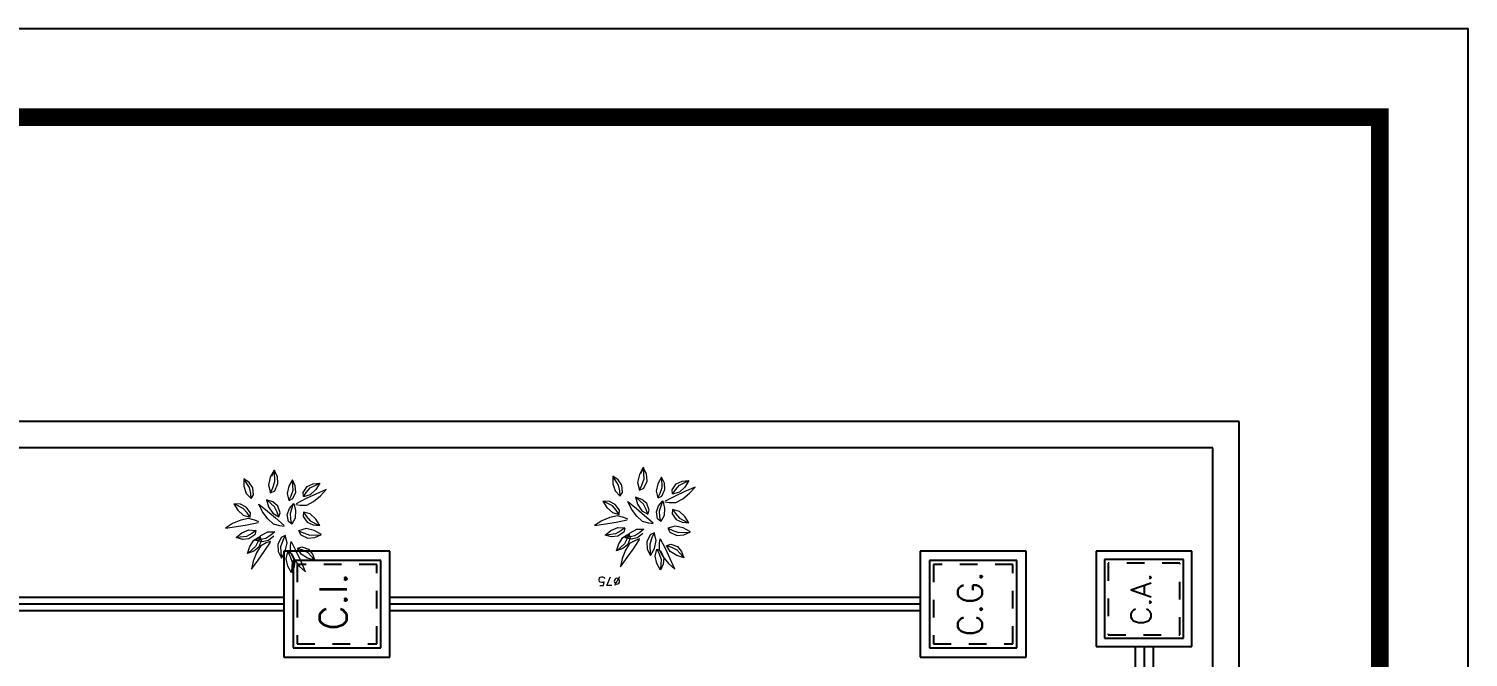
# Model space of a CAD drawing. Header units: millimetres. Extents: x -72 to 578, y 3 to 161.
# Drawn here: x 525.61 to 533.76, y 66.29 to 69.85 of the extents above; entities that cross this region are included whole.
import ezdxf
from ezdxf.enums import TextEntityAlignment as Align

# ---------------------------------------------------------------- set-up
doc = ezdxf.new("R2010")
doc.units = ezdxf.units.MM
doc.linetypes.add('HIDDEN', pattern=[0.375, 0.25, -0.125])
doc.layers.get('0').update_dxf_attribs({"color": 3})
for name, color, linetype in [('-HIDRO', 8, 'Continuous'), ('COTA', 7, 'Continuous'), ('CTA', 5, 'Continuous'), ('HIDROGRAFIA', 4, 'Continuous'), ('Texto-Tubos', 7, 'Continuous'), ('TigreCad', 3, 'Continuous')]:
    doc.layers.add(name, color=color, linetype=linetype)
doc.layers.add('E-Lay-9', color=9, linetype='Continuous', lineweight=9)
doc.styles.add('R80', font='simplex.shx', dxfattribs={"height": 12})
doc.styles.add('TCTUBOS-TXT', font='txt.shx')

# ---------------------------------------------------------------- blocks, each defined once
blk = doc.blocks.new('arb-pl48')
at = {"color": 8}
for p, q in [((0.059, 0.55), (0.01, 0.624)), ((0.01, 0.624), (0.028, 0.508)), ((-0.106, 0.447), (-0.088, 0.514)), ((-0.088, 0.514), (-0.039, 0.453)), ((-0.076, 0.404), (-0.088, 0.502)), ((-0.039, 0.453), (-0.008, 0.379)), ((0.028, 0.508), (0.047, 0.398)), ((0.095, 0.465), (0.059, 0.55)), ((0.114, 0.385), (0.095, 0.465)), ((0.201, 0.497), (0.147, 0.438)), ((0.268, 0.537), (0.201, 0.497)), ((0.219, 0.438), (0.264, 0.526)), ((0.233, 0.407), (0.262, 0.468)), ((0.262, 0.468), (0.268, 0.537)), ((-0.334, 0.335), (-0.42, 0.352)), ((-0.42, 0.352), (-0.325, 0.283)), ((-0.247, 0.3), (-0.334, 0.335)), ((-0.231, 0.328), (-0.255, 0.393)), ((-0.255, 0.393), (-0.18, 0.371)), ((-0.182, 0.31), (-0.248, 0.383)), ((-0.188, 0.276), (-0.231, 0.328)), ((-0.125, 0.283), (-0.182, 0.31)), ((-0.18, 0.371), (-0.113, 0.329)), ((-0.131, 0.241), (-0.118, 0.309)), ((-0.118, 0.309), (-0.064, 0.253)), ((-0.113, 0.329), (-0.075, 0.266)), ((-0.1, 0.379), (-0.106, 0.447)), ((-0.057, 0.318), (-0.1, 0.379)), ((-0.045, 0.349), (-0.076, 0.404)), ((-0.015, 0.306), (-0.057, 0.318)), ((-0.014, 0.306), (-0.045, 0.349)), ((-0.008, 0.379), (-0.014, 0.306)), ((0.047, 0.398), (0.071, 0.282)), ((0.077, 0.276), (0.095, 0.318)), ((0.095, 0.318), (0.114, 0.385)), ((0.147, 0.438), (0.127, 0.367)), ((0.127, 0.367), (0.171, 0.397)), ((0.128, 0.367), (0.172, 0.364)), ((0.171, 0.397), (0.219, 0.438)), ((0.172, 0.364), (0.233, 0.407)), ((0.374, 0.408), (0.321, 0.357)), ((0.321, 0.357), (0.375, 0.36)), ((0.322, 0.356), (0.359, 0.331)), ((0.359, 0.331), (0.433, 0.338)), ((0.45, 0.432), (0.374, 0.408)), ((0.375, 0.36), (0.436, 0.372)), ((0.433, 0.338), (0.489, 0.376)), ((0.436, 0.372), (0.519, 0.426)), ((0.528, 0.434), (0.45, 0.432)), ((0.489, 0.376), (0.528, 0.434)), ((-0.325, 0.283), (-0.234, 0.218)), ((-0.178, 0.257), (-0.247, 0.3)), ((-0.234, 0.218), (-0.135, 0.153)), ((-0.118, 0.251), (-0.188, 0.276)), ((-0.144, 0.197), (-0.178, 0.257)), ((-0.127, 0.153), (-0.144, 0.197)), ((-0.119, 0.174), (-0.131, 0.241)), ((-0.075, 0.266), (-0.125, 0.283)), ((-0.071, 0.117), (-0.119, 0.174)), ((-0.076, 0.265), (-0.118, 0.251)), ((-0.097, 0.201), (-0.117, 0.297)), ((-0.062, 0.149), (-0.097, 0.201)), ((-0.064, 0.253), (-0.028, 0.182)), ((-0.028, 0.182), (-0.026, 0.109)), ((0.053, 0.123), (0.109, 0.182)), ((0.109, 0.182), (0.184, 0.238)), ((0.189, 0.186), (0.118, 0.1)), ((0.234, 0.173), (0.167, 0.13)), ((0.184, 0.238), (0.262, 0.277)), ((0.262, 0.277), (0.189, 0.186)), ((0.309, 0.195), (0.234, 0.173)), ((0.236, 0.112), (0.302, 0.185)), ((0.286, 0.129), (0.309, 0.195)), ((0.461, 0.174), (0.382, 0.152)), ((0.382, 0.153), (0.404, 0.109)), ((0.382, 0.152), (0.435, 0.128)), ((0.546, 0.155), (0.461, 0.174)), ((0.621, 0.114), (0.546, 0.155)), ((-0.235, 0.072), (-0.304, 0.039)), ((-0.304, 0.039), (-0.229, -0.002)), ((-0.183, 0.047), (-0.291, 0.042)), ((-0.161, 0.078), (-0.235, 0.072)), ((-0.118, 0.024), (-0.183, 0.047)), ((-0.087, 0.043), (-0.161, 0.078)), ((-0.144, -0.021), (-0.065, 0.001)), ((-0.065, 0.001), (-0.118, 0.024)), ((-0.065, -0.001), (-0.087, 0.043)), ((-0.026, 0.109), (-0.062, 0.149)), ((0.03, 0.009), (0.036, 0.055)), ((0.036, 0.055), (0.053, 0.123)), ((0.118, 0.1), (0.039, 0.011)), ((0.167, 0.13), (0.129, 0.067)), ((0.129, 0.067), (0.179, 0.084)), ((0.13, 0.067), (0.172, 0.052)), ((0.172, 0.052), (0.242, 0.078)), ((0.179, 0.084), (0.236, 0.112)), ((0.242, 0.078), (0.286, 0.129)), ((0.404, 0.109), (0.478, 0.075)), ((0.435, 0.128), (0.5, 0.106)), ((0.478, 0.075), (0.552, 0.081)), ((0.5, 0.106), (0.608, 0.111)), ((0.621, 0.111), (0.552, 0.143)), ((0.552, 0.081), (0.621, 0.114)), ((-0.456, -0.066), (-0.387, -0.028)), ((-0.393, -0.096), (-0.456, -0.066)), ((-0.387, -0.149), (-0.445, -0.215)), ((-0.345, -0.073), (-0.444, -0.068)), ((-0.326, -0.101), (-0.393, -0.096)), ((-0.387, -0.028), (-0.31, -0.011)), ((-0.314, -0.092), (-0.387, -0.149)), ((-0.286, -0.052), (-0.345, -0.073)), ((-0.338, -0.168), (-0.237, -0.121)), ((-0.258, -0.07), (-0.326, -0.101)), ((-0.242, -0.053), (-0.314, -0.092)), ((-0.31, -0.011), (-0.238, -0.029)), ((-0.238, -0.029), (-0.286, -0.052)), ((-0.261, -0.169), (-0.198, -0.131)), ((-0.238, -0.03), (-0.258, -0.07)), ((-0.173, -0.054), (-0.242, -0.053)), ((-0.237, -0.121), (-0.131, -0.068)), ((-0.229, -0.002), (-0.144, -0.021)), ((-0.198, -0.131), (-0.215, -0.181)), ((-0.198, -0.132), (-0.183, -0.174)), ((-0.127, -0.06), (-0.173, -0.054)), ((-0.015, -0.142), (-0.059, -0.163)), ((-0.016, -0.142), (-0.039, -0.194)), ((0.006, -0.22), (-0.016, -0.142)), ((0.052, -0.07), (0.081, -0.036)), ((0.052, -0.071), (0.104, -0.06)), ((0.116, -0.106), (0.052, -0.071)), ((0.081, -0.036), (0.155, -0.023)), ((0.104, -0.06), (0.167, -0.056)), ((0.195, -0.11), (0.116, -0.106)), ((0.155, -0.023), (0.218, -0.046)), ((0.167, -0.056), (0.26, -0.086)), ((0.271, -0.091), (0.195, -0.11)), ((0.218, -0.046), (0.271, -0.091)), ((0.26, -0.111), (0.254, -0.157)), ((0.321, -0.221), (0.268, -0.116)), ((0.373, -0.022), (0.301, -0.04)), ((0.301, -0.04), (0.349, -0.063)), ((0.302, -0.041), (0.321, -0.081)), ((0.321, -0.081), (0.389, -0.112)), ((0.349, -0.063), (0.409, -0.084)), ((0.45, -0.039), (0.373, -0.022)), ((0.389, -0.112), (0.456, -0.107)), ((0.409, -0.084), (0.507, -0.079)), ((0.519, -0.077), (0.45, -0.039)), ((0.456, -0.107), (0.519, -0.077)), ((-0.445, -0.215), (-0.338, -0.168)), ((-0.326, -0.311), (-0.304, -0.236)), ((-0.26, -0.287), (-0.326, -0.311)), ((-0.243, -0.238), (-0.316, -0.304)), ((-0.304, -0.236), (-0.261, -0.169)), ((-0.209, -0.244), (-0.26, -0.287)), ((-0.215, -0.181), (-0.243, -0.238)), ((-0.183, -0.174), (-0.209, -0.244)), ((-0.059, -0.163), (-0.093, -0.238)), ((-0.093, -0.238), (-0.087, -0.311)), ((-0.039, -0.194), (-0.062, -0.259)), ((-0.062, -0.259), (-0.057, -0.368)), ((-0.013, -0.305), (0.006, -0.22)), ((0.045, -0.293), (0.039, -0.363)), ((0.088, -0.264), (0.043, -0.351)), ((0.073, -0.232), (0.045, -0.293)), ((0.134, -0.19), (0.073, -0.232)), ((0.136, -0.222), (0.088, -0.264)), ((0.106, -0.322), (0.16, -0.264)), ((0.179, -0.193), (0.134, -0.19)), ((0.18, -0.193), (0.136, -0.222)), ((0.16, -0.264), (0.18, -0.193)), ((0.254, -0.157), (0.253, -0.227)), ((0.253, -0.227), (0.292, -0.299)), ((0.292, -0.299), (0.349, -0.372)), ((0.368, -0.323), (0.321, -0.221)), ((0.361, -0.264), (0.341, -0.193)), ((0.341, -0.193), (0.385, -0.222)), ((0.342, -0.193), (0.386, -0.19)), ((0.415, -0.322), (0.361, -0.264)), ((0.385, -0.222), (0.433, -0.264)), ((0.386, -0.19), (0.447, -0.232)), ((0.433, -0.264), (0.477, -0.351)), ((0.447, -0.232), (0.476, -0.293)), ((0.476, -0.293), (0.482, -0.363)), ((-0.087, -0.311), (-0.054, -0.381)), ((-0.054, -0.381), (-0.013, -0.305)), ((0.039, -0.363), (0.106, -0.322)), ((0.349, -0.372), (0.415, -0.43)), ((0.415, -0.43), (0.368, -0.323)), ((0.482, -0.363), (0.415, -0.322))]:
    blk.add_line(p, q, dxfattribs=at)
blk = doc.blocks.new('A$C55E71383')
at = {"layer": 'E-Lay-9', "color": 0, "xscale": 0.5399999999999991, "yscale": 0.5399999999999991, "zscale": 0.5399999999999991, "rotation": 179.9999999999999}
blk.add_blockref('arb-pl48', (0, 0), dxfattribs=at)
blk = doc.blocks.new('_cxgordu')
for p, q in [((40, 40), (-40, 40)), ((-40, 40), (-40, -40)), ((40, -40), (40, 40)), ((-40, -40), (40, -40))]:
    blk.add_line(p, q)
at = {"color": 1, "linetype": 'Continuous', "ltscale": 0.5}
for p, q in [((33, 33), (-33, 33)), ((-33, 33), (-33, -33)), ((33, -33), (33, 33)), ((-33, -33), (33, -33))]:
    blk.add_line(p, q, dxfattribs=at)
at = {"color": 1, "linetype": 'HIDDEN', "ltscale": 0.5}
for p, q in [((30, 30), (-30, 30)), ((-30, 30), (-30, -30)), ((30, -30), (30, 30)), ((-30, -30), (30, -30))]:
    blk.add_line(p, q, dxfattribs=at)
at = {"style": 'R80'}
blk.add_text('C.G.', height=18.48, dxfattribs=at).set_placement((-24.3, -6.9))
blk = doc.blocks.new('inp_cx')
for p, q in [((40, 40), (-40, 40)), ((-40, 40), (-40, -40)), ((40, -40), (40, 40)), ((-40, -40), (40, -40))]:
    blk.add_line(p, q)
at = {"color": 1, "linetype": 'Continuous', "ltscale": 0.5}
for p, q in [((33, 33), (-33, 33)), ((-33, 33), (-33, -33)), ((33, -33), (33, 33)), ((-33, -33), (33, -33))]:
    blk.add_line(p, q, dxfattribs=at)
at = {"color": 1, "linetype": 'HIDDEN', "ltscale": 0.5}
for p, q in [((30, 30), (-30, 30)), ((-30, 30), (-30, -30)), ((30, -30), (30, 30)), ((-30, -30), (30, -30))]:
    blk.add_line(p, q, dxfattribs=at)
at = {"style": 'R80'}
blk.add_text('C.I.', height=20.59, dxfattribs=at).set_placement((-19.6, -7.5))
blk = doc.blocks.new('_cxareia')
for p, q in [((40, 40), (-40, 40)), ((-40, 40), (-40, -40)), ((40, -40), (40, 40)), ((-40, -40), (40, -40))]:
    blk.add_line(p, q)
at = {"color": 1, "linetype": 'Continuous', "ltscale": 0.5}
for p, q in [((33, 33), (-33, 33)), ((-33, 33), (-33, -33)), ((33, -33), (33, 33)), ((-33, -33), (33, -33))]:
    blk.add_line(p, q, dxfattribs=at)
at = {"color": 1, "linetype": 'HIDDEN', "ltscale": 0.5}
for p, q in [((30, 30), (-30, 30)), ((-30, 30), (-30, -30)), ((30, -30), (30, 30)), ((-30, -30), (30, -30))]:
    blk.add_line(p, q, dxfattribs=at)
at = {"style": 'R80'}
blk.add_text('C.A.', height=17.28, dxfattribs=at).set_placement((-22, -6.1))
blk = doc.blocks.new('HIDRO BAIXA')
at = {"layer": '-HIDRO'}
for p, q in [((583.1513, 111.6253), (572.1513, 111.6253)), ((583.1513, 96.1253), (583.1513, 111.6253)), ((583.0013, 111.4753), (572.3013, 111.4753)), ((583.0013, 109.6253), (583.0013, 111.4753))]:
    blk.add_line(p, q, dxfattribs=at)
at = {"layer": 'CTA'}
for p, q in [((577.7453, 110.5901), (573.1119, 110.5901)), ((581.3453, 110.5901), (578.3453, 110.5901)), ((582.6121, 110.3501), (582.6121, 99.4427))]:
    blk.add_line(p, q, dxfattribs=at)
at = {"layer": 'TigreCad'}
for p, q in [((577.7453, 110.6279), (573.1119, 110.6279)), ((581.3453, 110.6279), (578.3453, 110.6279)), ((577.7453, 110.5524), (573.1119, 110.5524)), ((581.3453, 110.5524), (578.3453, 110.5524)), ((582.5613, 110.3501), (582.5613, 99.4427)), ((582.6629, 110.3501), (582.6629, 99.4427))]:
    blk.add_line(p, q, dxfattribs=at)
at = {"layer": '-HIDRO', "rotation": 270}
for p in [(577.7518, 111.0148), (579.8401, 111.0296)]:
    blk.add_blockref('A$C55E71383', p, dxfattribs=at)
at = {"layer": 'HIDROGRAFIA', "rotation": 90}
for name, p, xscale, yscale, zscale in [('inp_cx', (578.0453, 110.5901), 0.007500000000163709, 0.007500000000163709, 0.007500000000163709), ('_cxgordu', (581.6453, 110.5901), 0.007500000000163709, 0.007500000000163709, 0.007500000000163709), ('_cxareia', (582.6121, 110.6201), 0.006750000000465661, 0.006750000000465661, 0.006750000000465661)]:
    blk.add_blockref(name, p, dxfattribs=dict(at, xscale=xscale, yscale=yscale, zscale=zscale))
at = {"layer": 'Texto-Tubos', "style": 'TCTUBOS-TXT'}
blk.add_text('%%C75', height=0.05, rotation=180, dxfattribs=at).set_placement((579.5865, 110.7456), align=Align.CENTER)

msp = doc.modelspace()

# ---------------------------------------------------------------- linework, layer by layer
at = {"layer": 'COTA'}
msp.add_lwpolyline([(492.955, 40.1476), (533.755, 40.1476), (533.755, 69.8476), (492.955, 69.8476)], close=True, dxfattribs=at)
at = {"layer": 'COTA', "const_width": 0.1}
msp.add_lwpolyline([(493.455, 40.6476), (533.255, 40.6476), (533.255, 69.3476), (493.455, 69.3476)], close=True, dxfattribs=at)

# ---------------------------------------------------------------- block references
at = {"layer": 'TigreCad'}
msp.add_blockref('HIDRO BAIXA', (-50.6915, -44.0007), dxfattribs=at)

doc.saveas('drawing.dxf')
